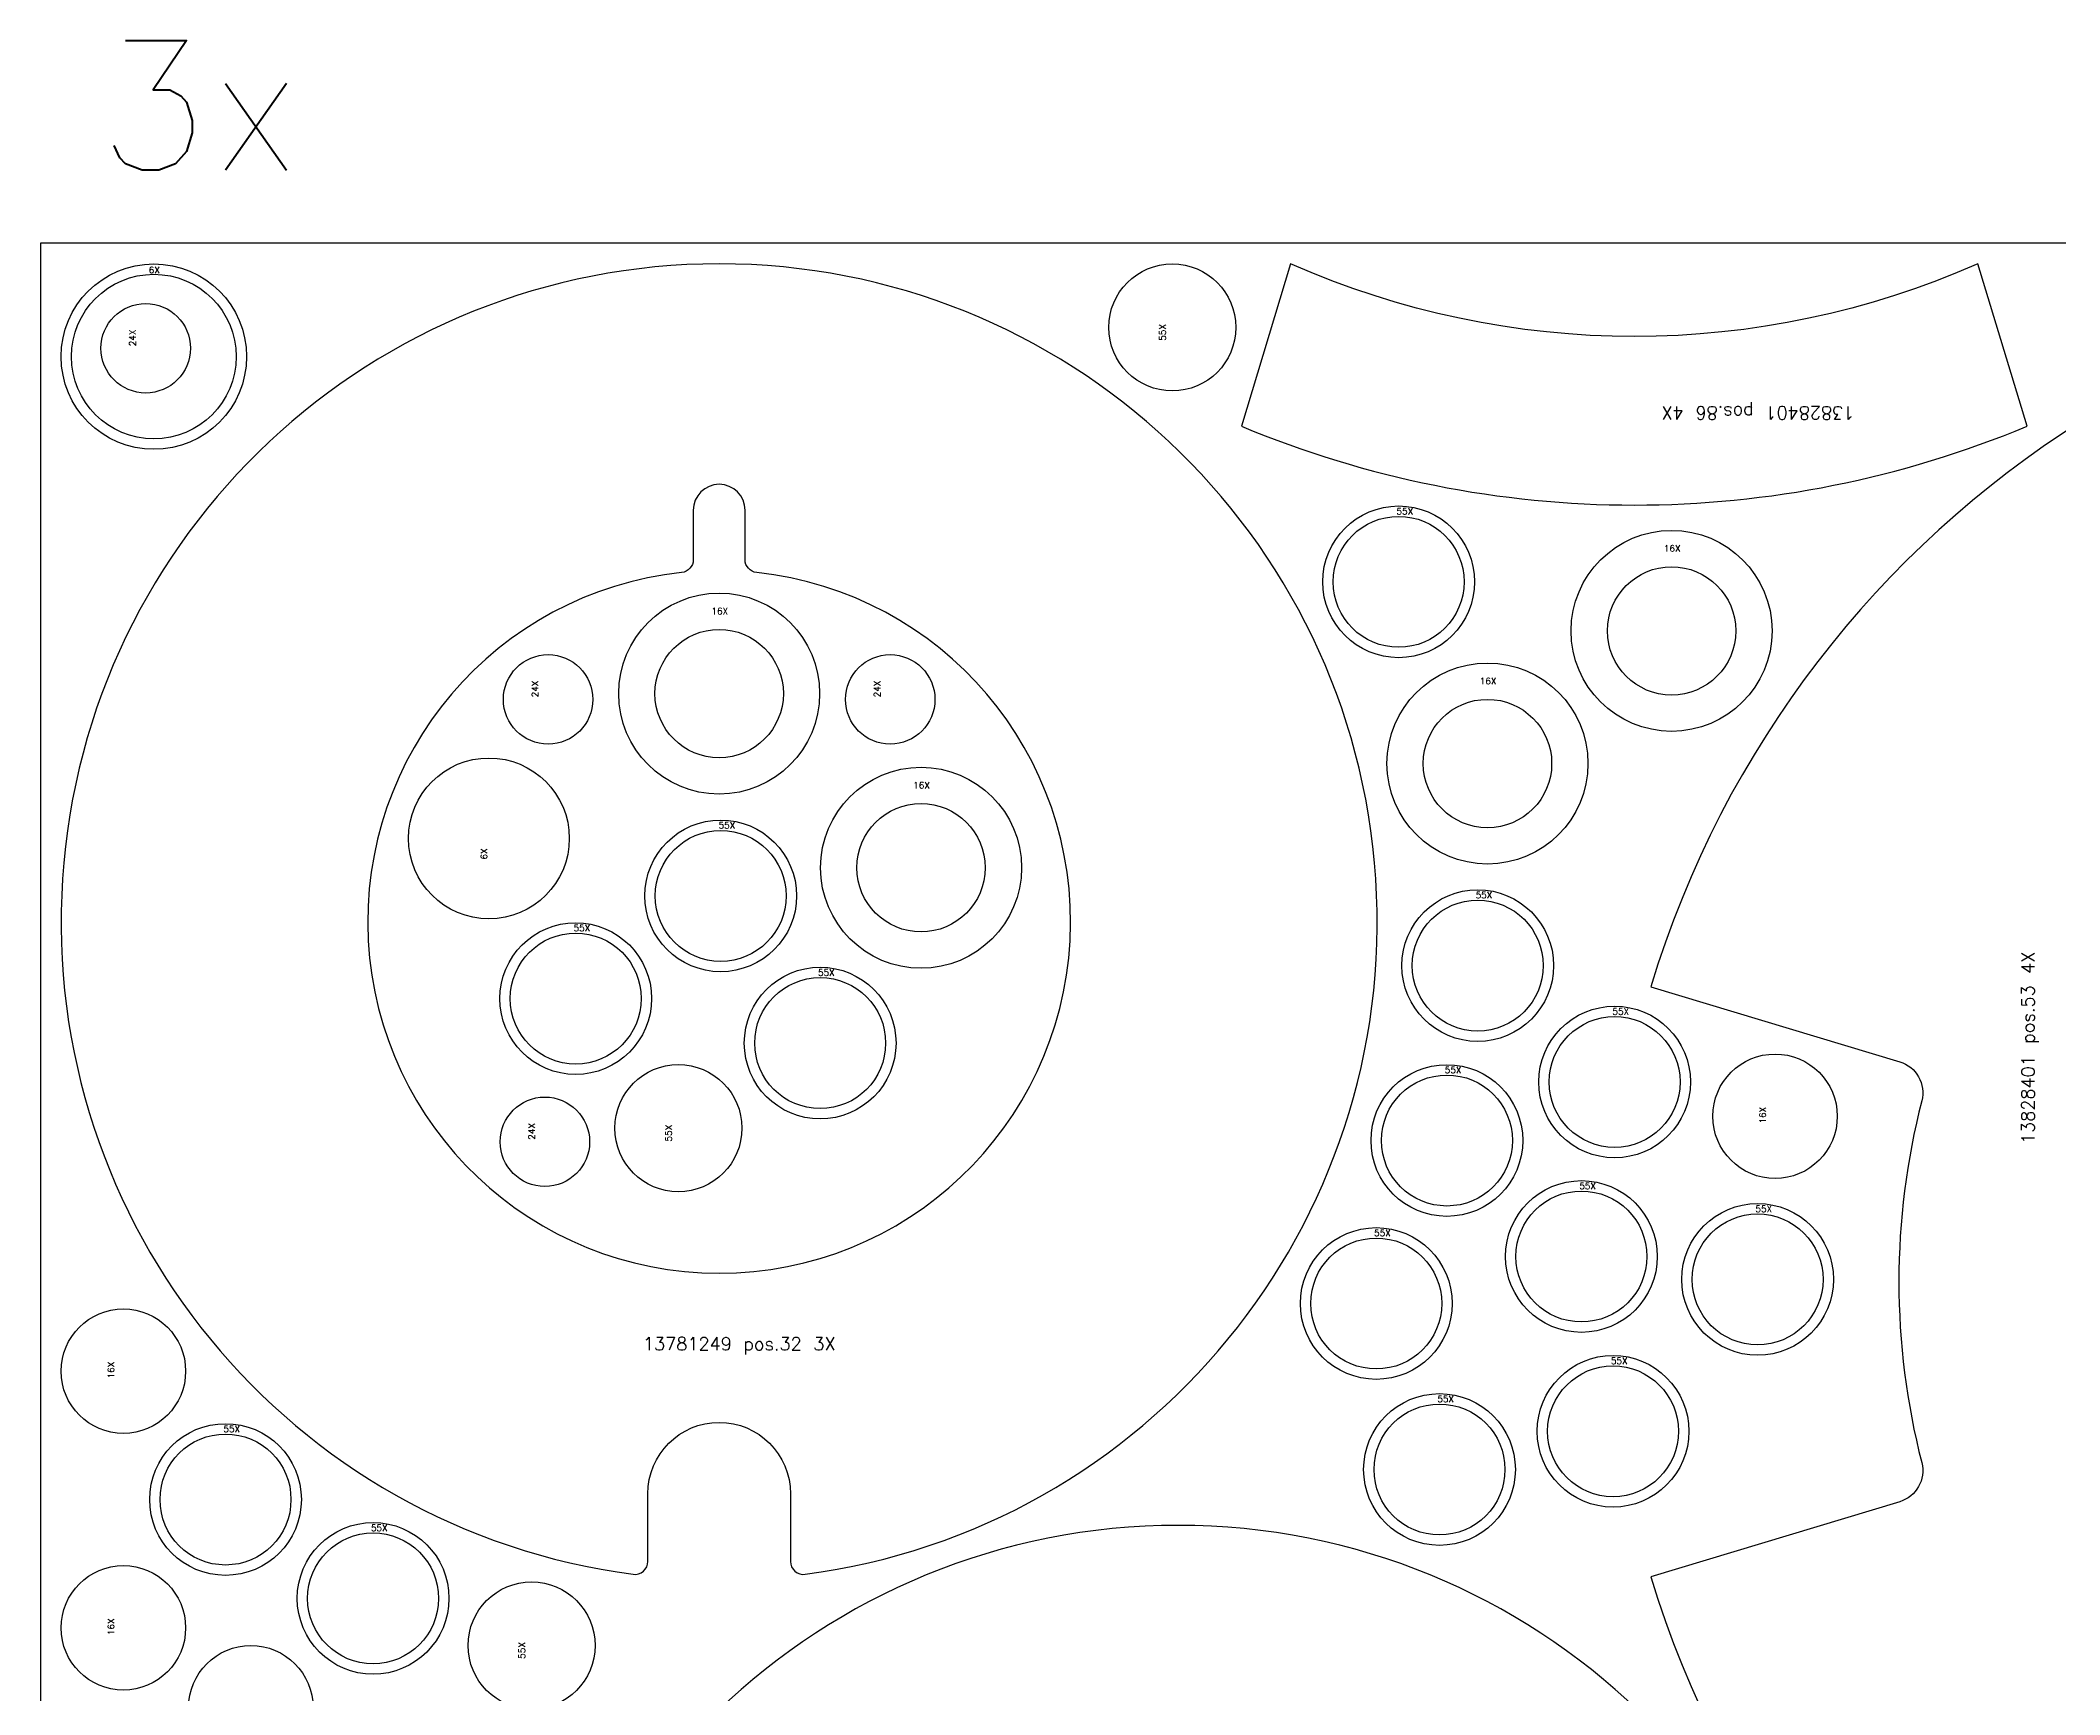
# Model space of a CAD drawing. Header units: millimetres. Extents: x 0 to 11020, y -105 to 2363.
# Drawn here: x 0 to 1557, y 1081 to 2356 of the extents above; entities that cross this region are included whole.
import ezdxf

# ---------------------------------------------------------------- set-up
doc = ezdxf.new("R2010")
doc.units = ezdxf.units.MM
for name, color, linetype in [('--NestedParts--', 7, 'Continuous'), ('sheet', 24, 'Continuous'), ('Texto', 7, 'Continuous')]:
    doc.layers.add(name, color=color, linetype=linetype)
doc.styles.get("Standard").update_dxf_attribs({"font": 'txt.shx'})

msp = doc.modelspace()

# ---------------------------------------------------------------- linework, layer by layer
at = {"layer": '--NestedParts--', "color": 7}
for points in [[(589.8173640999998, 1173.3370011, 15.24208448344194), (457.2042987733698, 1173.3370011, 0.4531327270247295), (468.5108314366885, 1183.251282334648), (468.5108314366885, 1235.486773758369, -0.4142135623730274), (523.5108314366885, 1290.486773758369), (523.5108314366885, 1290.486773758369, -0.414213562372032), (578.5108314366794, 1235.486773758369), (578.5108314366794, 1183.251282334648, 0.4531327269771726)], [(964.2354951764501, 2184.0000001), (926.2354951764509, 2058.833438486343, 0.2007731785856884), (1532.23549517645, 2058.833438486343), (1494.235495176449, 2184.0000001, -0.2113239046230984)], [(1242.037018267206, 1171.4561681, 6.753016938759935), (1242.037018267206, 1626.456168100001), (1434.002044249778, 1568.623324731935, -0.4022967585600651), (1451.002388604858, 1538.458262973349, 0.1265501911337826), (1451.002388604858, 1259.454073226652, -0.4022967585490418), (1434.002044249778, 1229.289011468064)], [(552.4432157783198, 1945.937914294659, -0.3832200304452717), (543.5108314366884, 1955.880760808913), (543.5108314366884, 1993.986773758369, 0.4142135623648504), (523.5108314366882, 2013.986773758369), (523.5108314366882, 2013.986773758369, 0.414213562362428), (503.5108314366883, 1993.986773758369), (503.5108314366883, 1955.880760808913, -0.3832200304865413), (494.5784470950497, 1945.937914294659, 18.67979956835181)], [(907.546875136952, 256.0626942199999), (907.546875136952, 198.6588573042548, 0.437774168494972), (918.343687885954, 188.69065338163, 25.06009592289375), (836.7500623879458, 188.69065338163, 0.4377741685287639), (847.5468751369485, 198.6588573042548), (847.5468751369485, 256.0626942199999, -0.9999971257662252)]]:
    msp.add_lwpolyline(points, format="xyb", close=True, dxfattribs=at)
for centre, radius in [((87.5000001000001, 2112.4838871), 71.5), ((872.9958940254071, 2134.9883351), 49), ((87.5000001000001, 2112.4838871), 63.5), ((81.2183681481733, 2118.900155407577), 34.5), ((1047.54839886139, 1938.774614919904), 58.5), ((1047.54839886139, 1938.774614919904), 50.5), ((1258.061433084845, 1900.935054377257), 77.5), ((1258.061433084845, 1900.935054377257), 49.5), ((523.5108305999998, 1852.566110354155), 77.5), ((523.5108305999998, 1852.566110354155), 49.5), ((391.5840845569811, 1848.100026411851), 34.5), ((655.4375766742577, 1848.100027196989), 34.5), ((1116.067044219012, 1798.626983451225), 77.5), ((1116.067044219012, 1798.626983451225), 49.5), ((345.9444200694889, 1740.897646641984), 62), ((679.1967629043845, 1718.255608878023), 77.5), ((679.1967629043845, 1718.255608878023), 49.5), ((524.6828440368078, 1696.55857467973), 58.5), ((524.6828440368078, 1696.55857467973), 50.5), ((1108.558427691486, 1642.797456481904), 58.5), ((1108.558427691486, 1642.797456481904), 50.5), ((412.8634848422656, 1617.35778483958), 58.5), ((412.8634848422656, 1617.35778483958), 50.5), ((601.3930009056779, 1583.022903047704), 58.5), ((601.3930009056779, 1583.022903047704), 50.5), ((1214.124212498506, 1553.026579610801), 58.5), ((1214.124212498506, 1553.026579610801), 50.5), ((1337.83582963491, 1526.570364139884), 48), ((492.0497805419602, 1517.413249823183), 49), ((1084.754115632386, 1507.88006161871), 58.5), ((1084.754115632386, 1507.88006161871), 50.5), ((389.070437863578, 1506.888587753918), 34.5), ((1188.526443773863, 1418.433596305546), 58.5), ((1188.526443773863, 1418.433596305546), 50.5), ((1324.391498550733, 1400.783648834284), 58.5), ((1324.391498550733, 1400.783648834284), 50.5), ((1030.262835133417, 1382.17779678071), 58.5), ((1030.262835133417, 1382.17779678071), 50.5), ((64.00000010000014, 1329.990582812949), 48), ((1212.888615292128, 1283.617110519073), 58.5), ((1212.888615292128, 1283.617110519073), 50.5), ((1079.0718685602, 1254.153878178398), 58.5), ((1079.0718685602, 1254.153878178398), 50.5), ((142.7856296502731, 1230.999626955303), 58.5), ((142.7856296502731, 1230.999626955303), 50.5), ((256.6216340345217, 1154.768781575414), 58.5), ((256.6216340345217, 1154.768781575414), 50.5), ((64.00000010000015, 1132.008671097656), 48), ((378.8381238413959, 1118.419839622478), 49), ((162.3132420573529, 1070.440751799582), 48)]:
    msp.add_circle(centre, radius, dxfattribs=at)
at = {"layer": 'sheet', "color": 7}
msp.add_lwpolyline([(1e-07, 1e-07), (2800.0000001, 1e-07), (2800.0000001, 2200.0000001), (1e-07, 2200.0000001)], close=True, dxfattribs=at)

# ---------------------------------------------------------------- texts
at = {"insert": (44.14686928714218, 2356.360255029457), "char_height": 100, "attachment_point": 1}
msp.add_mtext_dynamic_manual_height_columns(' 3x', width=169.3506970828384, gutter_width=1, heights=[0], dxfattribs=at)
at = {"layer": 'Texto', "color": 3, "attachment_point": 1}
for s, insert, char_height, width in [('6X', (83.58953088646126, 2181.778880238512), 5, 1.270436080034414), ('55X', (1045.90245813777, 1995.678530207996), 5, 1.270436080034414), ('16X', (1252.076907693056, 1967.056907179649), 5, 1.270436080034414), ('16X', (517.5263052082114, 1918.687963156547), 5, 1.270436080034414), ('16X', (1110.082518827224, 1864.748836253616), 5, 1.270436080034414), ('16X', (673.2122375125962, 1784.377461680415), 5, 1.270436080034414), ('55X', (523.0369033131878, 1753.462489967821), 5, 1.270436080034414), ('55X', (1106.912486967866, 1699.701371769995), 5, 1.270436080034414), ('55X', (411.217544118646, 1674.261700127672), 5, 1.270436080034414), ('55X', (599.7470601820581, 1639.926818335796), 5, 1.270436080034414), ('55X', (1212.478271774886, 1609.930494898893), 5, 1.270436080034414), ('55X', (1083.108174908766, 1564.783976906801), 5, 1.270436080034414), ('55X', (1186.880503050244, 1475.337511593637), 5, 1.270436080034414), ('55X', (1322.745557827113, 1457.687564122376), 5, 1.270436080034414), ('55X', (1028.616894409798, 1439.081712068802), 5, 1.270436080034414), ('13781249 pos.32 3X', (464.7093124019088, 1356.095618326252), 10, 380.0523259156398), ('55X', (1211.242674568508, 1340.521025807164), 5, 1.270436080034414), ('55X', (1077.425927836581, 1311.057793466489), 5, 1.270436080034414), ('55X', (141.1396889266533, 1287.903542243394), 5, 1.270436080034414), ('55X', (254.9756933109018, 1211.672696863505), 5, 1.270436080034414)]:
    msp.add_mtext(s, dxfattribs=dict(at, insert=insert, char_height=char_height, width=width))
for s, insert, char_height, width, rotation in [('55X', (862.9562002422316, 2124.70049363371), 5, 1.270436080034414, 90), ('24X', (68.59225495047072, 2120.453141846077), 5, 1.270436080034414, 90), ('{\\W9.54401;   }13828401 pos.86 4X', (1399.014314155818, 2064.08652077363), 10, 349.5993222345441, 180), ('24X', (378.9579713592785, 1849.653012850352), 5, 1.270436080034414, 90), ('24X', (642.8114634765551, 1849.65301363549), 5, 1.270436080034414, 90), ('6X', (339.6418673230918, 1724.627433869843), 5, 1.270436080034414, 90), ('{\\W9.54401;   }13828401 pos.53 4X', (1527.958928637687, 1505.120250964208), 10, 349.5993222345441, 90), ('16X', (1325.811333744371, 1520.980182516255), 5, 1.270436080034414, 90), ('24X', (376.4443246658755, 1508.441574192419), 5, 1.270436080034414, 90), ('55X', (482.0100867587846, 1507.125408356894), 5, 1.270436080034414, 90), ('16X', (51.97550420946057, 1324.40040118932), 5, 1.270436080034414, 90), ('16X', (51.97550420946058, 1126.418489474027), 5, 1.270436080034414, 90), ('55X', (368.7984300582202, 1108.131998156188), 5, 1.270436080034414, 90)]:
    msp.add_mtext(s, dxfattribs=dict(at, insert=insert, char_height=char_height, width=width, rotation=rotation))

doc.saveas('drawing.dxf')
